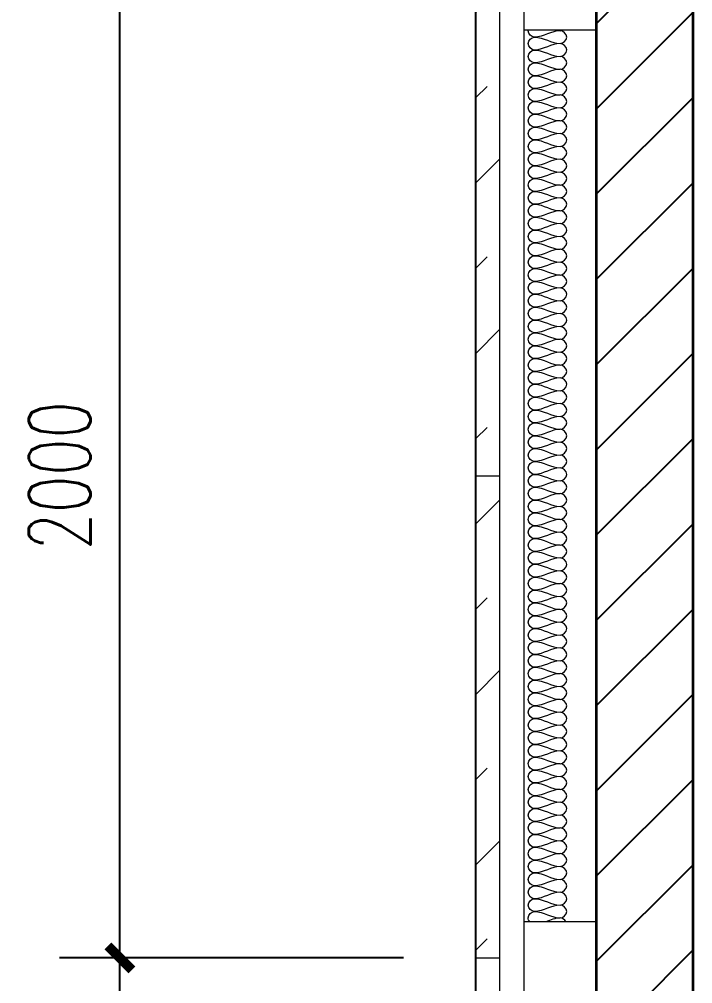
# Model space of a CAD drawing. Header units: millimetres. Extents: x 434053 to 1059003, y -2417481 to 936527.
# Drawn here: x 612355 to 613752, y -2236589 to -2234589 of the extents above; entities that cross this region are included whole.
import ezdxf

# ---------------------------------------------------------------- set-up
doc = ezdxf.new("R2010")
doc.units = ezdxf.units.MM
doc.header["$LTSCALE"] = 1000
doc.header["$MEASUREMENT"] = 0
doc.linetypes.add('DOTE', pattern=[2.42, 2, -0.2, 0.02, -0.2])
doc.layers.get('Defpoints').update_dxf_attribs({"color": 6})
for name, color, linetype in [('A-ANNO-DIMS', 3, 'Continuous'), ('A-WALL-PATT', 8, 'Continuous'), ('DOTE', 16, 'DOTE'), ('HZHZNEWPLOTLAYER#@$TT', 7, 'Continuous')]:
    doc.layers.add(name, color=color, linetype=linetype)
for name, color, linetype, lineweight in [('A-DETL-0001', 4, 'Continuous', 15), ('A-WALL', 5, 'Continuous', 35), ('Detail Items', 7, 'Continuous', 15)]:
    doc.layers.add(name, color=color, linetype=linetype, lineweight=lineweight)
doc.styles.add('_TCH_DIM_T3', font='SIMPLEX', dxfattribs={"width": 0.705882, "bigfont": 'GBCBIG'})
doc.dimstyles.new('_TCH_ARCH&&50', dxfattribs={"dimtxt": 127.5, "dimasz": 50, "dimexe": 125, "dimexo": 150, "dimgap": 61.25, "dimtad": 1, "dimdec": 0, "dimzin": 0, "dimdsep": 46, "dimtxsty": '_TCH_DIM_T3', "dimblk": 'ARCHTICK', "dimcen": 0.09, "dimclrt": 7, "dimazin": 2, "dimtfac": 1, "dimtdec": 0, "dimtix": 1, "dimtmove": 2, "dimatfit": 3, "dimfxl": 1, "dimtolj": 1, "dimtzin": 0, "dimarcsym": 0})

# ---------------------------------------------------------------- blocks, each defined once
blk = doc.blocks.new('ASDGDSGF')
at = {"layer": 'Detail Items'}
h = blk.add_hatch(dxfattribs=at)
h.set_pattern_fill('FP_68', color=256, style=0, pattern_type=2)
h.set_pattern_definition([(45, (16438.46, 6181.81), (-176.7767, 176.7767), []), (45, (16438.46, 6358.6), (-176.7767, 176.7767), [125, -125])])
h.paths.add_polyline_path([(11697.3, 3681.8), (11697.3, 17381.8), (11747.3, 17381.8), (11747.3, 17431.8), (11647.3, 17431.8), (11647.3, 3681.8)])
h.paths.add_polyline_path([(11647.3, 19431.8), (11747.3, 19431.8), (11747.3, 19481.8), (11697.3, 19481.8), (11697.3, 22031.8), (11647.3, 22031.8), (11647.3, 20152.4)])
at = {"layer": 'A-DETL-0001'}
for p, q in [((11647.3, 17431.8), (11647.3, 3681.8)), ((11697.3, 3681.8), (11697.3, 17381.8)), ((11747.3, 13757.2), (11747.3, 13607.2)), ((11897.3, 13607.2), (11897.3, 13757.2)), ((11747.3, 13607.2), (11747.3, 11757.2)), ((11747.3, 13607.2), (11897.3, 13607.2)), ((11897.3, 11757.2), (11897.3, 13607.2)), ((11647.3, 12682.2), (11697.3, 12682.2)), ((11897.3, 11757.2), (11747.3, 11757.2)), ((11747.3, 11757.2), (11747.3, 11607.2)), ((11897.3, 11607.2), (11897.3, 11757.2)), ((11647.3, 11682.2), (11697.3, 11682.2))]:
    blk.add_line(p, q, dxfattribs=at)
for points, knots in [([(11769.3, 13591.8), (11763, 13591.8), (11755.2, 13599.2), (11756.1, 13606.6), (11756.2, 13607.4)], [0, 0, 0, 0, 1.414214, 1.573634, 1.573634, 1.573634, 1.573634]), ([(11759.3, 11757), (11757.3, 11759.4), (11752.9, 11768.9), (11763, 11778.5), (11769.3, 11778.5)], [0.802245, 0.802245, 0.802245, 0.802245, 1.414214, 2.828427, 2.828427, 2.828427, 2.828427])]:
    blk.add_open_spline(points, degree=3, knots=knots, dxfattribs=at)
for points in [[(11822.6, 13605.1), (11804.3, 13605.1), (11787.6, 13591.8), (11769.3, 13591.8)], [(11811.9, 13606.5), (11815.4, 13605.7), (11819, 13605.1), (11822.6, 13605.1)], [(11822.6, 13605.1), (11824.2, 13605.1), (11825.8, 13605.6), (11827.3, 13606.3)], [(11822.6, 13578.5), (11828.9, 13578.5), (11843, 13591.8), (11828.9, 13605.1), (11822.6, 13605.1)], [(11769.3, 13565.1), (11763, 13565.1), (11748.9, 13578.5), (11763, 13591.8), (11769.3, 13591.8)], [(11769.3, 13591.8), (11787.6, 13591.8), (11804.3, 13578.5), (11822.6, 13578.5)], [(11769.3, 13538.5), (11763, 13538.5), (11748.9, 13551.8), (11763, 13565.1), (11769.3, 13565.1)], [(11822.6, 13578.5), (11804.3, 13578.5), (11787.6, 13565.1), (11769.3, 13565.1)], [(11769.3, 13565.1), (11787.6, 13565.1), (11804.3, 13551.8), (11822.6, 13551.8)], [(11822.6, 13551.8), (11828.9, 13551.8), (11843, 13565.1), (11828.9, 13578.5), (11822.6, 13578.5)], [(11822.6, 13551.8), (11804.3, 13551.8), (11787.6, 13538.5), (11769.3, 13538.5)], [(11822.6, 13525.1), (11828.9, 13525.1), (11843, 13538.5), (11828.9, 13551.8), (11822.6, 13551.8)], [(11769.3, 13511.8), (11763, 13511.8), (11748.9, 13525.1), (11763, 13538.5), (11769.3, 13538.5)], [(11769.3, 13538.5), (11787.6, 13538.5), (11804.3, 13525.1), (11822.6, 13525.1)], [(11822.6, 13525.1), (11804.3, 13525.1), (11787.6, 13511.8), (11769.3, 13511.8)], [(11822.6, 13498.5), (11828.9, 13498.5), (11843, 13511.8), (11828.9, 13525.1), (11822.6, 13525.1)], [(11769.3, 13485.1), (11763, 13485.1), (11748.9, 13498.5), (11763, 13511.8), (11769.3, 13511.8)], [(11769.3, 13511.8), (11787.6, 13511.8), (11804.3, 13498.5), (11822.6, 13498.5)], [(11769.3, 13458.5), (11763, 13458.5), (11748.9, 13471.8), (11763, 13485.1), (11769.3, 13485.1)], [(11822.6, 13498.5), (11804.3, 13498.5), (11787.6, 13485.1), (11769.3, 13485.1)], [(11769.3, 13485.1), (11787.6, 13485.1), (11804.3, 13471.8), (11822.6, 13471.8)], [(11822.6, 13471.8), (11828.9, 13471.8), (11843, 13485.1), (11828.9, 13498.5), (11822.6, 13498.5)], [(11822.6, 13471.8), (11804.3, 13471.8), (11787.6, 13458.5), (11769.3, 13458.5)], [(11822.6, 13445.1), (11828.9, 13445.1), (11843, 13458.5), (11828.9, 13471.8), (11822.6, 13471.8)], [(11769.3, 13431.8), (11763, 13431.8), (11748.9, 13445.1), (11763, 13458.5), (11769.3, 13458.5)], [(11769.3, 13458.5), (11787.6, 13458.5), (11804.3, 13445.1), (11822.6, 13445.1)], [(11822.6, 13445.1), (11804.3, 13445.1), (11787.6, 13431.8), (11769.3, 13431.8)], [(11822.6, 13418.5), (11828.9, 13418.5), (11843, 13431.8), (11828.9, 13445.1), (11822.6, 13445.1)], [(11769.3, 13405.1), (11763, 13405.1), (11748.9, 13418.5), (11763, 13431.8), (11769.3, 13431.8)], [(11769.3, 13431.8), (11787.6, 13431.8), (11804.3, 13418.5), (11822.6, 13418.5)], [(11769.3, 13378.5), (11763, 13378.5), (11748.9, 13391.8), (11763, 13405.1), (11769.3, 13405.1)], [(11822.6, 13418.5), (11804.3, 13418.5), (11787.6, 13405.1), (11769.3, 13405.1)], [(11769.3, 13405.1), (11787.6, 13405.1), (11804.3, 13391.8), (11822.6, 13391.8)], [(11822.6, 13391.8), (11828.9, 13391.8), (11843, 13405.1), (11828.9, 13418.5), (11822.6, 13418.5)], [(11822.6, 13391.8), (11804.3, 13391.8), (11787.6, 13378.5), (11769.3, 13378.5)], [(11822.6, 13365.1), (11828.9, 13365.1), (11843, 13378.5), (11828.9, 13391.8), (11822.6, 13391.8)], [(11769.3, 13351.8), (11763, 13351.8), (11748.9, 13365.1), (11763, 13378.5), (11769.3, 13378.5)], [(11769.3, 13378.5), (11787.6, 13378.5), (11804.3, 13365.1), (11822.6, 13365.1)], [(11822.6, 13365.1), (11804.3, 13365.1), (11787.6, 13351.8), (11769.3, 13351.8)], [(11822.6, 13338.5), (11828.9, 13338.5), (11843, 13351.8), (11828.9, 13365.1), (11822.6, 13365.1)], [(11769.3, 13325.1), (11763, 13325.1), (11748.9, 13338.5), (11763, 13351.8), (11769.3, 13351.8)], [(11769.3, 13351.8), (11787.6, 13351.8), (11804.3, 13338.5), (11822.6, 13338.5)], [(11769.3, 13298.5), (11763, 13298.5), (11748.9, 13311.8), (11763, 13325.1), (11769.3, 13325.1)], [(11822.6, 13338.5), (11804.3, 13338.5), (11787.6, 13325.1), (11769.3, 13325.1)], [(11769.3, 13325.1), (11787.6, 13325.1), (11804.3, 13311.8), (11822.6, 13311.8)], [(11822.6, 13311.8), (11828.9, 13311.8), (11843, 13325.1), (11828.9, 13338.5), (11822.6, 13338.5)], [(11822.6, 13311.8), (11804.3, 13311.8), (11787.6, 13298.5), (11769.3, 13298.5)], [(11822.6, 13285.1), (11828.9, 13285.1), (11843, 13298.5), (11828.9, 13311.8), (11822.6, 13311.8)], [(11769.3, 13271.8), (11763, 13271.8), (11748.9, 13285.1), (11763, 13298.5), (11769.3, 13298.5)], [(11769.3, 13298.5), (11787.6, 13298.5), (11804.3, 13285.1), (11822.6, 13285.1)], [(11822.6, 13285.1), (11804.3, 13285.1), (11787.6, 13271.8), (11769.3, 13271.8)], [(11822.6, 13258.5), (11828.9, 13258.5), (11843, 13271.8), (11828.9, 13285.1), (11822.6, 13285.1)], [(11769.3, 13245.1), (11763, 13245.1), (11748.9, 13258.5), (11763, 13271.8), (11769.3, 13271.8)], [(11769.3, 13271.8), (11787.6, 13271.8), (11804.3, 13258.5), (11822.6, 13258.5)], [(11769.3, 13218.5), (11763, 13218.5), (11748.9, 13231.8), (11763, 13245.1), (11769.3, 13245.1)], [(11822.6, 13258.5), (11804.3, 13258.5), (11787.6, 13245.1), (11769.3, 13245.1)], [(11769.3, 13245.1), (11787.6, 13245.1), (11804.3, 13231.8), (11822.6, 13231.8)], [(11822.6, 13231.8), (11828.9, 13231.8), (11843, 13245.1), (11828.9, 13258.5), (11822.6, 13258.5)], [(11822.6, 13231.8), (11804.3, 13231.8), (11787.6, 13218.5), (11769.3, 13218.5)], [(11822.6, 13205.1), (11828.9, 13205.1), (11843, 13218.5), (11828.9, 13231.8), (11822.6, 13231.8)], [(11769.3, 13191.8), (11763, 13191.8), (11748.9, 13205.1), (11763, 13218.5), (11769.3, 13218.5)], [(11769.3, 13218.5), (11787.6, 13218.5), (11804.3, 13205.1), (11822.6, 13205.1)], [(11822.6, 13205.1), (11804.3, 13205.1), (11787.6, 13191.8), (11769.3, 13191.8)], [(11822.6, 13178.5), (11828.9, 13178.5), (11843, 13191.8), (11828.9, 13205.1), (11822.6, 13205.1)], [(11769.3, 13165.1), (11763, 13165.1), (11748.9, 13178.5), (11763, 13191.8), (11769.3, 13191.8)], [(11769.3, 13191.8), (11787.6, 13191.8), (11804.3, 13178.5), (11822.6, 13178.5)], [(11769.3, 13138.5), (11763, 13138.5), (11748.9, 13151.8), (11763, 13165.1), (11769.3, 13165.1)], [(11822.6, 13178.5), (11804.3, 13178.5), (11787.6, 13165.1), (11769.3, 13165.1)], [(11769.3, 13165.1), (11787.6, 13165.1), (11804.3, 13151.8), (11822.6, 13151.8)], [(11822.6, 13151.8), (11828.9, 13151.8), (11843, 13165.1), (11828.9, 13178.5), (11822.6, 13178.5)], [(11822.6, 13151.8), (11804.3, 13151.8), (11787.6, 13138.5), (11769.3, 13138.5)], [(11822.6, 13125.1), (11828.9, 13125.1), (11843, 13138.5), (11828.9, 13151.8), (11822.6, 13151.8)], [(11769.3, 13111.8), (11763, 13111.8), (11748.9, 13125.1), (11763, 13138.5), (11769.3, 13138.5)], [(11769.3, 13138.5), (11787.6, 13138.5), (11804.3, 13125.1), (11822.6, 13125.1)], [(11822.6, 13125.1), (11804.3, 13125.1), (11787.6, 13111.8), (11769.3, 13111.8)], [(11822.6, 13098.5), (11828.9, 13098.5), (11843, 13111.8), (11828.9, 13125.1), (11822.6, 13125.1)], [(11769.3, 13085.1), (11763, 13085.1), (11748.9, 13098.5), (11763, 13111.8), (11769.3, 13111.8)], [(11769.3, 13111.8), (11787.6, 13111.8), (11804.3, 13098.5), (11822.6, 13098.5)], [(11769.3, 13058.5), (11763, 13058.5), (11748.9, 13071.8), (11763, 13085.1), (11769.3, 13085.1)], [(11822.6, 13098.5), (11804.3, 13098.5), (11787.6, 13085.1), (11769.3, 13085.1)], [(11769.3, 13085.1), (11787.6, 13085.1), (11804.3, 13071.8), (11822.6, 13071.8)], [(11822.6, 13071.8), (11828.9, 13071.8), (11843, 13085.1), (11828.9, 13098.5), (11822.6, 13098.5)], [(11822.6, 13071.8), (11804.3, 13071.8), (11787.6, 13058.5), (11769.3, 13058.5)], [(11822.6, 13045.1), (11828.9, 13045.1), (11843, 13058.5), (11828.9, 13071.8), (11822.6, 13071.8)], [(11769.3, 13031.8), (11763, 13031.8), (11748.9, 13045.1), (11763, 13058.5), (11769.3, 13058.5)], [(11769.3, 13058.5), (11787.6, 13058.5), (11804.3, 13045.1), (11822.6, 13045.1)], [(11822.6, 13045.1), (11804.3, 13045.1), (11787.6, 13031.8), (11769.3, 13031.8)], [(11822.6, 13018.5), (11828.9, 13018.5), (11843, 13031.8), (11828.9, 13045.1), (11822.6, 13045.1)], [(11769.3, 13005.1), (11763, 13005.1), (11748.9, 13018.5), (11763, 13031.8), (11769.3, 13031.8)], [(11769.3, 13031.8), (11787.6, 13031.8), (11804.3, 13018.5), (11822.6, 13018.5)], [(11769.3, 12978.5), (11763, 12978.5), (11748.9, 12991.8), (11763, 13005.1), (11769.3, 13005.1)], [(11822.6, 13018.5), (11804.3, 13018.5), (11787.6, 13005.1), (11769.3, 13005.1)], [(11769.3, 13005.1), (11787.6, 13005.1), (11804.3, 12991.8), (11822.6, 12991.8)], [(11822.6, 12991.8), (11828.9, 12991.8), (11843, 13005.1), (11828.9, 13018.5), (11822.6, 13018.5)], [(11822.6, 12991.8), (11804.3, 12991.8), (11787.6, 12978.5), (11769.3, 12978.5)], [(11822.6, 12965.1), (11828.9, 12965.1), (11843, 12978.5), (11828.9, 12991.8), (11822.6, 12991.8)], [(11769.3, 12951.8), (11763, 12951.8), (11748.9, 12965.1), (11763, 12978.5), (11769.3, 12978.5)], [(11769.3, 12978.5), (11787.6, 12978.5), (11804.3, 12965.1), (11822.6, 12965.1)], [(11822.6, 12965.1), (11804.3, 12965.1), (11787.6, 12951.8), (11769.3, 12951.8)], [(11822.6, 12938.5), (11828.9, 12938.5), (11843, 12951.8), (11828.9, 12965.1), (11822.6, 12965.1)], [(11769.3, 12925.1), (11763, 12925.1), (11748.9, 12938.5), (11763, 12951.8), (11769.3, 12951.8)], [(11769.3, 12951.8), (11787.6, 12951.8), (11804.3, 12938.5), (11822.6, 12938.5)], [(11769.3, 12898.5), (11763, 12898.5), (11748.9, 12911.8), (11763, 12925.1), (11769.3, 12925.1)], [(11822.6, 12938.5), (11804.3, 12938.5), (11787.6, 12925.1), (11769.3, 12925.1)], [(11769.3, 12925.1), (11787.6, 12925.1), (11804.3, 12911.8), (11822.6, 12911.8)], [(11822.6, 12911.8), (11828.9, 12911.8), (11843, 12925.1), (11828.9, 12938.5), (11822.6, 12938.5)], [(11822.6, 12911.8), (11804.3, 12911.8), (11787.6, 12898.5), (11769.3, 12898.5)], [(11822.6, 12885.1), (11828.9, 12885.1), (11843, 12898.5), (11828.9, 12911.8), (11822.6, 12911.8)], [(11769.3, 12871.8), (11763, 12871.8), (11748.9, 12885.1), (11763, 12898.5), (11769.3, 12898.5)], [(11769.3, 12898.5), (11787.6, 12898.5), (11804.3, 12885.1), (11822.6, 12885.1)], [(11822.6, 12885.1), (11804.3, 12885.1), (11787.6, 12871.8), (11769.3, 12871.8)], [(11822.6, 12858.5), (11828.9, 12858.5), (11843, 12871.8), (11828.9, 12885.1), (11822.6, 12885.1)], [(11769.3, 12845.1), (11763, 12845.1), (11748.9, 12858.5), (11763, 12871.8), (11769.3, 12871.8)], [(11769.3, 12871.8), (11787.6, 12871.8), (11804.3, 12858.5), (11822.6, 12858.5)], [(11769.3, 12818.5), (11763, 12818.5), (11748.9, 12831.8), (11763, 12845.1), (11769.3, 12845.1)], [(11822.6, 12858.5), (11804.3, 12858.5), (11787.6, 12845.1), (11769.3, 12845.1)], [(11769.3, 12845.1), (11787.6, 12845.1), (11804.3, 12831.8), (11822.6, 12831.8)], [(11822.6, 12831.8), (11828.9, 12831.8), (11843, 12845.1), (11828.9, 12858.5), (11822.6, 12858.5)], [(11822.6, 12831.8), (11804.3, 12831.8), (11787.6, 12818.5), (11769.3, 12818.5)], [(11822.6, 12805.1), (11828.9, 12805.1), (11843, 12818.5), (11828.9, 12831.8), (11822.6, 12831.8)], [(11769.3, 12791.8), (11763, 12791.8), (11748.9, 12805.1), (11763, 12818.5), (11769.3, 12818.5)], [(11769.3, 12818.5), (11787.6, 12818.5), (11804.3, 12805.1), (11822.6, 12805.1)], [(11822.6, 12805.1), (11804.3, 12805.1), (11787.6, 12791.8), (11769.3, 12791.8)], [(11822.6, 12778.5), (11828.9, 12778.5), (11843, 12791.8), (11828.9, 12805.1), (11822.6, 12805.1)], [(11769.3, 12765.1), (11763, 12765.1), (11748.9, 12778.5), (11763, 12791.8), (11769.3, 12791.8)], [(11769.3, 12791.8), (11787.6, 12791.8), (11804.3, 12778.5), (11822.6, 12778.5)], [(11769.3, 12738.5), (11763, 12738.5), (11748.9, 12751.8), (11763, 12765.1), (11769.3, 12765.1)], [(11822.6, 12778.5), (11804.3, 12778.5), (11787.6, 12765.1), (11769.3, 12765.1)], [(11769.3, 12765.1), (11787.6, 12765.1), (11804.3, 12751.8), (11822.6, 12751.8)], [(11822.6, 12751.8), (11828.9, 12751.8), (11843, 12765.1), (11828.9, 12778.5), (11822.6, 12778.5)], [(11822.6, 12751.8), (11804.3, 12751.8), (11787.6, 12738.5), (11769.3, 12738.5)], [(11822.6, 12725.1), (11828.9, 12725.1), (11843, 12738.5), (11828.9, 12751.8), (11822.6, 12751.8)], [(11769.3, 12711.8), (11763, 12711.8), (11748.9, 12725.1), (11763, 12738.5), (11769.3, 12738.5)], [(11769.3, 12738.5), (11787.6, 12738.5), (11804.3, 12725.1), (11822.6, 12725.1)], [(11822.6, 12725.1), (11804.3, 12725.1), (11787.6, 12711.8), (11769.3, 12711.8)], [(11822.6, 12698.5), (11828.9, 12698.5), (11843, 12711.8), (11828.9, 12725.1), (11822.6, 12725.1)], [(11769.3, 12685.1), (11763, 12685.1), (11748.9, 12698.5), (11763, 12711.8), (11769.3, 12711.8)], [(11769.3, 12711.8), (11787.6, 12711.8), (11804.3, 12698.5), (11822.6, 12698.5)], [(11769.3, 12658.5), (11763, 12658.5), (11748.9, 12671.8), (11763, 12685.1), (11769.3, 12685.1)], [(11822.6, 12698.5), (11804.3, 12698.5), (11787.6, 12685.1), (11769.3, 12685.1)], [(11769.3, 12685.1), (11787.6, 12685.1), (11804.3, 12671.8), (11822.6, 12671.8)], [(11822.6, 12671.8), (11828.9, 12671.8), (11843, 12685.1), (11828.9, 12698.5), (11822.6, 12698.5)], [(11822.6, 12671.8), (11804.3, 12671.8), (11787.6, 12658.5), (11769.3, 12658.5)], [(11822.6, 12645.1), (11828.9, 12645.1), (11843, 12658.5), (11828.9, 12671.8), (11822.6, 12671.8)], [(11769.3, 12631.8), (11763, 12631.8), (11748.9, 12645.1), (11763, 12658.5), (11769.3, 12658.5)], [(11769.3, 12658.5), (11787.6, 12658.5), (11804.3, 12645.1), (11822.6, 12645.1)], [(11822.6, 12645.1), (11804.3, 12645.1), (11787.6, 12631.8), (11769.3, 12631.8)], [(11822.6, 12618.5), (11828.9, 12618.5), (11843, 12631.8), (11828.9, 12645.1), (11822.6, 12645.1)], [(11769.3, 12605.1), (11763, 12605.1), (11748.9, 12618.5), (11763, 12631.8), (11769.3, 12631.8)], [(11769.3, 12631.8), (11787.6, 12631.8), (11804.3, 12618.5), (11822.6, 12618.5)], [(11769.3, 12578.5), (11763, 12578.5), (11748.9, 12591.8), (11763, 12605.1), (11769.3, 12605.1)], [(11822.6, 12618.5), (11804.3, 12618.5), (11787.6, 12605.1), (11769.3, 12605.1)], [(11769.3, 12605.1), (11787.6, 12605.1), (11804.3, 12591.8), (11822.6, 12591.8)], [(11822.6, 12591.8), (11828.9, 12591.8), (11843, 12605.1), (11828.9, 12618.5), (11822.6, 12618.5)], [(11822.6, 12591.8), (11804.3, 12591.8), (11787.6, 12578.5), (11769.3, 12578.5)], [(11822.6, 12565.1), (11828.9, 12565.1), (11843, 12578.5), (11828.9, 12591.8), (11822.6, 12591.8)], [(11769.3, 12551.8), (11763, 12551.8), (11748.9, 12565.1), (11763, 12578.5), (11769.3, 12578.5)], [(11769.3, 12578.5), (11787.6, 12578.5), (11804.3, 12565.1), (11822.6, 12565.1)], [(11822.6, 12565.1), (11804.3, 12565.1), (11787.6, 12551.8), (11769.3, 12551.8)], [(11822.6, 12538.5), (11828.9, 12538.5), (11843, 12551.8), (11828.9, 12565.1), (11822.6, 12565.1)], [(11769.3, 12525.1), (11763, 12525.1), (11748.9, 12538.5), (11763, 12551.8), (11769.3, 12551.8)], [(11769.3, 12551.8), (11787.6, 12551.8), (11804.3, 12538.5), (11822.6, 12538.5)], [(11769.3, 12498.5), (11763, 12498.5), (11748.9, 12511.8), (11763, 12525.1), (11769.3, 12525.1)], [(11822.6, 12538.5), (11804.3, 12538.5), (11787.6, 12525.1), (11769.3, 12525.1)], [(11769.3, 12525.1), (11787.6, 12525.1), (11804.3, 12511.8), (11822.6, 12511.8)], [(11822.6, 12511.8), (11828.9, 12511.8), (11843, 12525.1), (11828.9, 12538.5), (11822.6, 12538.5)], [(11822.6, 12511.8), (11804.3, 12511.8), (11787.6, 12498.5), (11769.3, 12498.5)], [(11822.6, 12485.1), (11828.9, 12485.1), (11843, 12498.5), (11828.9, 12511.8), (11822.6, 12511.8)], [(11769.3, 12471.8), (11763, 12471.8), (11748.9, 12485.1), (11763, 12498.5), (11769.3, 12498.5)], [(11769.3, 12498.5), (11787.6, 12498.5), (11804.3, 12485.1), (11822.6, 12485.1)], [(11822.6, 12485.1), (11804.3, 12485.1), (11787.6, 12471.8), (11769.3, 12471.8)], [(11822.6, 12458.5), (11828.9, 12458.5), (11843, 12471.8), (11828.9, 12485.1), (11822.6, 12485.1)], [(11769.3, 12445.1), (11763, 12445.1), (11748.9, 12458.5), (11763, 12471.8), (11769.3, 12471.8)], [(11769.3, 12471.8), (11787.6, 12471.8), (11804.3, 12458.5), (11822.6, 12458.5)], [(11769.3, 12418.5), (11763, 12418.5), (11748.9, 12431.8), (11763, 12445.1), (11769.3, 12445.1)], [(11822.6, 12458.5), (11804.3, 12458.5), (11787.6, 12445.1), (11769.3, 12445.1)], [(11769.3, 12445.1), (11787.6, 12445.1), (11804.3, 12431.8), (11822.6, 12431.8)], [(11822.6, 12431.8), (11828.9, 12431.8), (11843, 12445.1), (11828.9, 12458.5), (11822.6, 12458.5)], [(11822.6, 12431.8), (11804.3, 12431.8), (11787.6, 12418.5), (11769.3, 12418.5)], [(11822.6, 12405.1), (11828.9, 12405.1), (11843, 12418.5), (11828.9, 12431.8), (11822.6, 12431.8)], [(11769.3, 12391.8), (11763, 12391.8), (11748.9, 12405.1), (11763, 12418.5), (11769.3, 12418.5)], [(11769.3, 12418.5), (11787.6, 12418.5), (11804.3, 12405.1), (11822.6, 12405.1)], [(11822.6, 12405.1), (11804.3, 12405.1), (11787.6, 12391.8), (11769.3, 12391.8)], [(11822.6, 12378.5), (11828.9, 12378.5), (11843, 12391.8), (11828.9, 12405.1), (11822.6, 12405.1)], [(11769.3, 12365.1), (11763, 12365.1), (11748.9, 12378.5), (11763, 12391.8), (11769.3, 12391.8)], [(11769.3, 12391.8), (11787.6, 12391.8), (11804.3, 12378.5), (11822.6, 12378.5)], [(11769.3, 12338.5), (11763, 12338.5), (11748.9, 12351.8), (11763, 12365.1), (11769.3, 12365.1)], [(11822.6, 12378.5), (11804.3, 12378.5), (11787.6, 12365.1), (11769.3, 12365.1)], [(11769.3, 12365.1), (11787.6, 12365.1), (11804.3, 12351.8), (11822.6, 12351.8)], [(11822.6, 12351.8), (11828.9, 12351.8), (11843, 12365.1), (11828.9, 12378.5), (11822.6, 12378.5)], [(11822.6, 12351.8), (11804.3, 12351.8), (11787.6, 12338.5), (11769.3, 12338.5)], [(11822.6, 12325.1), (11828.9, 12325.1), (11843, 12338.5), (11828.9, 12351.8), (11822.6, 12351.8)], [(11769.3, 12311.8), (11763, 12311.8), (11748.9, 12325.1), (11763, 12338.5), (11769.3, 12338.5)], [(11769.3, 12338.5), (11787.6, 12338.5), (11804.3, 12325.1), (11822.6, 12325.1)], [(11822.6, 12325.1), (11804.3, 12325.1), (11787.6, 12311.8), (11769.3, 12311.8)], [(11822.6, 12298.5), (11828.9, 12298.5), (11843, 12311.8), (11828.9, 12325.1), (11822.6, 12325.1)], [(11769.3, 12285.1), (11763, 12285.1), (11748.9, 12298.5), (11763, 12311.8), (11769.3, 12311.8)], [(11769.3, 12311.8), (11787.6, 12311.8), (11804.3, 12298.5), (11822.6, 12298.5)], [(11769.3, 12258.5), (11763, 12258.5), (11748.9, 12271.8), (11763, 12285.1), (11769.3, 12285.1)], [(11822.6, 12298.5), (11804.3, 12298.5), (11787.6, 12285.1), (11769.3, 12285.1)], [(11769.3, 12285.1), (11787.6, 12285.1), (11804.3, 12271.8), (11822.6, 12271.8)], [(11822.6, 12271.8), (11828.9, 12271.8), (11843, 12285.1), (11828.9, 12298.5), (11822.6, 12298.5)], [(11822.6, 12271.8), (11804.3, 12271.8), (11787.6, 12258.5), (11769.3, 12258.5)], [(11822.6, 12245.1), (11828.9, 12245.1), (11843, 12258.5), (11828.9, 12271.8), (11822.6, 12271.8)], [(11769.3, 12231.8), (11763, 12231.8), (11748.9, 12245.1), (11763, 12258.5), (11769.3, 12258.5)], [(11769.3, 12258.5), (11787.6, 12258.5), (11804.3, 12245.1), (11822.6, 12245.1)], [(11822.6, 12245.1), (11804.3, 12245.1), (11787.6, 12231.8), (11769.3, 12231.8)], [(11822.6, 12218.5), (11828.9, 12218.5), (11843, 12231.8), (11828.9, 12245.1), (11822.6, 12245.1)], [(11769.3, 12205.1), (11763, 12205.1), (11748.9, 12218.5), (11763, 12231.8), (11769.3, 12231.8)], [(11769.3, 12231.8), (11787.6, 12231.8), (11804.3, 12218.5), (11822.6, 12218.5)], [(11769.3, 12178.5), (11763, 12178.5), (11748.9, 12191.8), (11763, 12205.1), (11769.3, 12205.1)], [(11822.6, 12218.5), (11804.3, 12218.5), (11787.6, 12205.1), (11769.3, 12205.1)], [(11769.3, 12205.1), (11787.6, 12205.1), (11804.3, 12191.8), (11822.6, 12191.8)], [(11822.6, 12191.8), (11828.9, 12191.8), (11843, 12205.1), (11828.9, 12218.5), (11822.6, 12218.5)], [(11822.6, 12191.8), (11804.3, 12191.8), (11787.6, 12178.5), (11769.3, 12178.5)], [(11822.6, 12165.1), (11828.9, 12165.1), (11843, 12178.5), (11828.9, 12191.8), (11822.6, 12191.8)], [(11769.3, 12151.8), (11763, 12151.8), (11748.9, 12165.1), (11763, 12178.5), (11769.3, 12178.5)], [(11769.3, 12178.5), (11787.6, 12178.5), (11804.3, 12165.1), (11822.6, 12165.1)], [(11822.6, 12165.1), (11804.3, 12165.1), (11787.6, 12151.8), (11769.3, 12151.8)], [(11822.6, 12138.5), (11828.9, 12138.5), (11843, 12151.8), (11828.9, 12165.1), (11822.6, 12165.1)], [(11769.3, 12125.1), (11763, 12125.1), (11748.9, 12138.5), (11763, 12151.8), (11769.3, 12151.8)], [(11769.3, 12151.8), (11787.6, 12151.8), (11804.3, 12138.5), (11822.6, 12138.5)], [(11769.3, 12098.5), (11763, 12098.5), (11748.9, 12111.8), (11763, 12125.1), (11769.3, 12125.1)], [(11822.6, 12138.5), (11804.3, 12138.5), (11787.6, 12125.1), (11769.3, 12125.1)], [(11769.3, 12125.1), (11787.6, 12125.1), (11804.3, 12111.8), (11822.6, 12111.8)], [(11822.6, 12111.8), (11828.9, 12111.8), (11843, 12125.1), (11828.9, 12138.5), (11822.6, 12138.5)], [(11822.6, 12111.8), (11804.3, 12111.8), (11787.6, 12098.5), (11769.3, 12098.5)], [(11822.6, 12085.1), (11828.9, 12085.1), (11843, 12098.5), (11828.9, 12111.8), (11822.6, 12111.8)], [(11769.3, 12071.8), (11763, 12071.8), (11748.9, 12085.1), (11763, 12098.5), (11769.3, 12098.5)], [(11769.3, 12098.5), (11787.6, 12098.5), (11804.3, 12085.1), (11822.6, 12085.1)], [(11822.6, 12085.1), (11804.3, 12085.1), (11787.6, 12071.8), (11769.3, 12071.8)], [(11822.6, 12058.5), (11828.9, 12058.5), (11843, 12071.8), (11828.9, 12085.1), (11822.6, 12085.1)], [(11769.3, 12045.1), (11763, 12045.1), (11748.9, 12058.5), (11763, 12071.8), (11769.3, 12071.8)], [(11769.3, 12071.8), (11787.6, 12071.8), (11804.3, 12058.5), (11822.6, 12058.5)], [(11769.3, 12018.5), (11763, 12018.5), (11748.9, 12031.8), (11763, 12045.1), (11769.3, 12045.1)], [(11822.6, 12058.5), (11804.3, 12058.5), (11787.6, 12045.1), (11769.3, 12045.1)], [(11769.3, 12045.1), (11787.6, 12045.1), (11804.3, 12031.8), (11822.6, 12031.8)], [(11822.6, 12031.8), (11828.9, 12031.8), (11843, 12045.1), (11828.9, 12058.5), (11822.6, 12058.5)], [(11822.6, 12031.8), (11804.3, 12031.8), (11787.6, 12018.5), (11769.3, 12018.5)], [(11822.6, 12005.1), (11828.9, 12005.1), (11843, 12018.5), (11828.9, 12031.8), (11822.6, 12031.8)], [(11769.3, 11991.8), (11763, 11991.8), (11748.9, 12005.1), (11763, 12018.5), (11769.3, 12018.5)], [(11769.3, 12018.5), (11787.6, 12018.5), (11804.3, 12005.1), (11822.6, 12005.1)], [(11822.6, 12005.1), (11804.3, 12005.1), (11787.6, 11991.8), (11769.3, 11991.8)], [(11822.6, 11978.5), (11828.9, 11978.5), (11843, 11991.8), (11828.9, 12005.1), (11822.6, 12005.1)], [(11769.3, 11965.1), (11763, 11965.1), (11748.9, 11978.5), (11763, 11991.8), (11769.3, 11991.8)], [(11769.3, 11991.8), (11787.6, 11991.8), (11804.3, 11978.5), (11822.6, 11978.5)], [(11769.3, 11938.5), (11763, 11938.5), (11748.9, 11951.8), (11763, 11965.1), (11769.3, 11965.1)], [(11822.6, 11978.5), (11804.3, 11978.5), (11787.6, 11965.1), (11769.3, 11965.1)], [(11769.3, 11965.1), (11787.6, 11965.1), (11804.3, 11951.8), (11822.6, 11951.8)], [(11822.6, 11951.8), (11828.9, 11951.8), (11843, 11965.1), (11828.9, 11978.5), (11822.6, 11978.5)], [(11822.6, 11951.8), (11804.3, 11951.8), (11787.6, 11938.5), (11769.3, 11938.5)], [(11822.6, 11925.1), (11828.9, 11925.1), (11843, 11938.5), (11828.9, 11951.8), (11822.6, 11951.8)], [(11769.3, 11911.8), (11763, 11911.8), (11748.9, 11925.1), (11763, 11938.5), (11769.3, 11938.5)], [(11769.3, 11938.5), (11787.6, 11938.5), (11804.3, 11925.1), (11822.6, 11925.1)], [(11822.6, 11925.1), (11804.3, 11925.1), (11787.6, 11911.8), (11769.3, 11911.8)], [(11822.6, 11898.5), (11828.9, 11898.5), (11843, 11911.8), (11828.9, 11925.1), (11822.6, 11925.1)], [(11769.3, 11885.1), (11763, 11885.1), (11748.9, 11898.5), (11763, 11911.8), (11769.3, 11911.8)], [(11769.3, 11911.8), (11787.6, 11911.8), (11804.3, 11898.5), (11822.6, 11898.5)], [(11769.3, 11858.5), (11763, 11858.5), (11748.9, 11871.8), (11763, 11885.1), (11769.3, 11885.1)], [(11822.6, 11898.5), (11804.3, 11898.5), (11787.6, 11885.1), (11769.3, 11885.1)], [(11769.3, 11885.1), (11787.6, 11885.1), (11804.3, 11871.8), (11822.6, 11871.8)], [(11822.6, 11871.8), (11828.9, 11871.8), (11843, 11885.1), (11828.9, 11898.5), (11822.6, 11898.5)], [(11822.6, 11871.8), (11804.3, 11871.8), (11787.6, 11858.5), (11769.3, 11858.5)], [(11822.6, 11845.1), (11828.9, 11845.1), (11843, 11858.5), (11828.9, 11871.8), (11822.6, 11871.8)], [(11769.3, 11831.8), (11763, 11831.8), (11748.9, 11845.1), (11763, 11858.5), (11769.3, 11858.5)], [(11769.3, 11858.5), (11787.6, 11858.5), (11804.3, 11845.1), (11822.6, 11845.1)], [(11822.6, 11845.1), (11804.3, 11845.1), (11787.6, 11831.8), (11769.3, 11831.8)], [(11822.6, 11818.5), (11828.9, 11818.5), (11843, 11831.8), (11828.9, 11845.1), (11822.6, 11845.1)], [(11769.3, 11805.1), (11763, 11805.1), (11748.9, 11818.5), (11763, 11831.8), (11769.3, 11831.8)], [(11769.3, 11831.8), (11787.6, 11831.8), (11804.3, 11818.5), (11822.6, 11818.5)], [(11769.3, 11778.5), (11763, 11778.5), (11748.9, 11791.8), (11763, 11805.1), (11769.3, 11805.1)], [(11822.6, 11818.5), (11804.3, 11818.5), (11787.6, 11805.1), (11769.3, 11805.1)], [(11769.3, 11805.1), (11787.6, 11805.1), (11804.3, 11791.8), (11822.6, 11791.8)], [(11822.6, 11791.8), (11828.9, 11791.8), (11843, 11805.1), (11828.9, 11818.5), (11822.6, 11818.5)], [(11822.6, 11791.8), (11804.3, 11791.8), (11787.6, 11778.5), (11769.3, 11778.5)], [(11822.6, 11765.1), (11828.9, 11765.1), (11843, 11778.5), (11828.9, 11791.8), (11822.6, 11791.8)], [(11769.3, 11778.5), (11787.6, 11778.5), (11804.3, 11765.1), (11822.6, 11765.1)], [(11822.6, 11765.1), (11812.3, 11765.1), (11802.4, 11760.9), (11792.5, 11757.2)], [(11834.3, 11757.5), (11831.9, 11761.8), (11827.1, 11765.1), (11822.6, 11765.1)]]:
    blk.add_open_spline(points, degree=3, dxfattribs=at)
blk = doc.blocks.new('_ArchTick')
at = {"color": 0, "linetype": 'ByBlock', "const_width": 0.4}
blk.add_lwpolyline([(-0.5, -0.5), (0.5, 0.5)], dxfattribs=at)
blk = doc.blocks.new('*D880')
at = {"layer": 'A-ANNO-DIMS', "color": 0, "lineweight": -2, "transparency": 16777216}
for p, q in [((613151.8, -2234535.3), (612438.6, -2234535.3)), ((612563.6, -2236535.3), (612563.6, -2234535.3)), ((613151.8, -2236535.3), (612438.6, -2236535.3))]:
    blk.add_line(p, q, dxfattribs=at)
at = {"layer": 'Defpoints', "color": 0, "transparency": 16777216}
for p in [(612563.6, -2234535.3), (613301.8, -2234535.3), (613301.8, -2236535.3)]:
    blk.add_point(p, dxfattribs=at)
at = {"layer": 'A-ANNO-DIMS', "color": 0, "lineweight": -2, "transparency": 16777216, "xscale": 50, "yscale": 50, "zscale": 50}
for p, rotation in [((612563.6, -2234535.3), 90), ((612563.6, -2236535.3), 270)]:
    blk.add_blockref('_ArchTick', p, dxfattribs=dict(at, rotation=rotation))
at = {"layer": 'A-ANNO-DIMS', "color": 7, "transparency": 16777216, "insert": (612438.6, -2235535.3), "char_height": 127.5, "attachment_point": 5, "rotation": 90, "style": '_TCH_DIM_T3'}
blk.add_mtext('\\A1;2000', dxfattribs=at)
blk = doc.blocks.new('*D881')
at = {"layer": 'A-ANNO-DIMS', "color": 0, "lineweight": -2, "transparency": 16777216}
for p, q in [((613151.8, -2236535.3), (612438.6, -2236535.3)), ((612563.6, -2238535.3), (612563.6, -2236535.3)), ((613151.8, -2238535.3), (612438.6, -2238535.3))]:
    blk.add_line(p, q, dxfattribs=at)
at = {"layer": 'Defpoints', "color": 0, "transparency": 16777216}
for p in [(612563.6, -2236535.3), (613301.8, -2236535.3), (613301.8, -2238535.3)]:
    blk.add_point(p, dxfattribs=at)
at = {"layer": 'A-ANNO-DIMS', "color": 0, "lineweight": -2, "transparency": 16777216, "xscale": 50, "yscale": 50, "zscale": 50}
for p, rotation in [((612563.6, -2236535.3), 90), ((612563.6, -2238535.3), 270)]:
    blk.add_blockref('_ArchTick', p, dxfattribs=dict(at, rotation=rotation))
at = {"layer": 'A-ANNO-DIMS', "color": 7, "transparency": 16777216, "insert": (612438.6, -2237535.3), "char_height": 127.5, "attachment_point": 5, "rotation": 90, "style": '_TCH_DIM_T3'}
blk.add_mtext('\\A1;2000', dxfattribs=at)

msp = doc.modelspace()

# ---------------------------------------------------------------- hatches: boundary and pattern name
at = {"layer": 'A-WALL-PATT'}
h = msp.add_hatch(dxfattribs=at)
h.set_pattern_fill('普通砖', color=256, scale=50, style=0)
h.set_pattern_definition([(45, (-1713816.56, -1462893.01), (-88.388383, 88.388383), [])])
h.paths.add_polyline_path([(613551.8, -2234045.7), (613551.8, -2239085.7), (613751.8, -2239085.7), (613751.8, -2234045.7)])

# ---------------------------------------------------------------- linework, layer by layer
at = {"layer": 'A-WALL'}
for p, q in [((613551.8, -2234045.7), (613551.8, -2239085.7)), ((613751.8, -2234045.7), (613751.8, -2239085.7))]:
    msp.add_line(p, q, dxfattribs=at)
at = {"layer": 'DOTE'}
msp.add_line((613551.8, -2253351.7), (613551.8, -2226035.7), dxfattribs=at)
at = {"layer": 'HZHZNEWPLOTLAYER#@$TT'}
msp.add_lwpolyline([(613551.8, -2231385.7), (613551.8, -2244535.7), (613301.8, -2244535.7), (613301.8, -2231385.7)], dxfattribs=at)

# ---------------------------------------------------------------- block references
msp.add_blockref('ASDGDSGF', (601654.5, -2248217.5))

# ---------------------------------------------------------------- dimensions: what is measured, and where the dimension line sits
at = {"layer": 'A-ANNO-DIMS'}
for p1, p2, picture, middle in [((613301.8, -2236535.3), (613301.8, -2234535.3), '*D880', (612438.6, -2235535.3)), ((613301.8, -2238535.3), (613301.8, -2236535.3), '*D881', (612438.6, -2237535.3))]:
    dim = msp.add_aligned_dim(p1=p1, p2=p2, distance=738.2, dimstyle='_TCH_ARCH&&50', dxfattribs=at)
    dim.commit()
    dim.dimension.update_dxf_attribs({"geometry": picture, "text_midpoint": middle})

doc.saveas('drawing.dxf')
